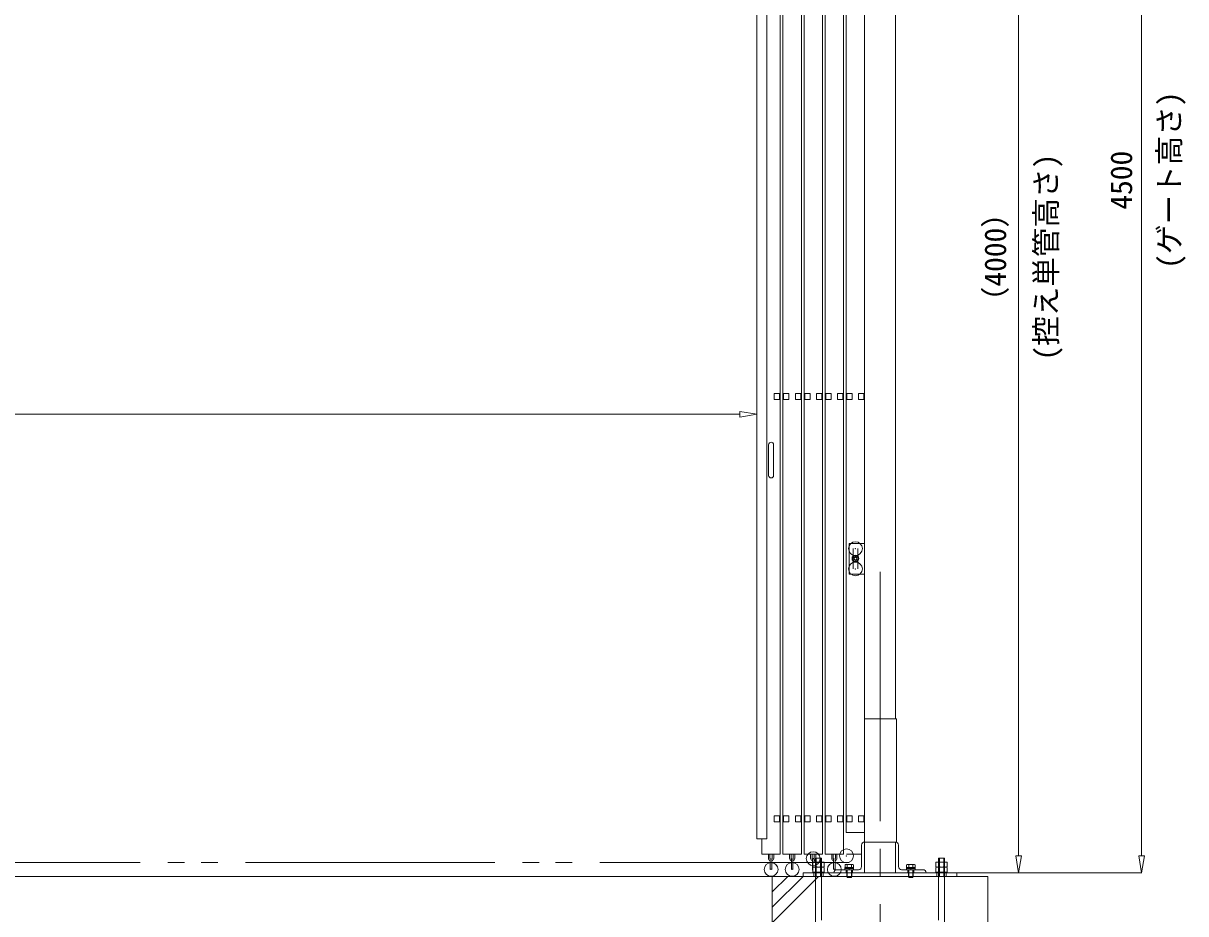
# Model space of a CAD drawing. Units: millimetres, scale not verified. Extents: x -10062 to 10062, y -16938 to 16938.
# Drawn here: x -2046 to 1731, y -13908 to -11016 of the extents above; entities that cross this region are included whole.
import ezdxf
from ezdxf.enums import TextEntityAlignment as Align

# ---------------------------------------------------------------- set-up
doc = ezdxf.new("R2010")
doc.units = ezdxf.units.MM
doc.header["$LTSCALE"] = 90
doc.header["$PDMODE"] = 32
doc.header["$PDSIZE"] = 45
for name, pattern in [('CHAIN2', [12, 9, -1, 1, -1]), ('DASHED1', [1.8, 1.2, -0.6]), ('DOUBLE_CHAIN2', [12.8, 9, -1, 0.6, -0.6, 0.6, -1])]:
    doc.linetypes.add(name, pattern=pattern)
for name, color, linetype, lineweight in [('0-4_ﾊﾝﾄﾞﾙ', 134, 'Continuous', 18), ('0-5_ﾍﾞｰｽﾗｲﾝ', 134, 'Continuous', 18), ('0-6_ﾎﾞﾙﾄ類', 134, 'Continuous', 18), ('0-8_ﾜｲﾔｰﾛｰﾌﾟ', 134, 'DOUBLE_CHAIN2', 18), ('0-9_基礎工事用PCA小', 134, 'Continuous', 18), ('0-C_寸法', 134, 'Continuous', 18), ('0-D_側固定棒', 134, 'Continuous', 18), ('1-1_中央走行棒', 134, 'Continuous', 18), ('1-2_中央走行棒右', 134, 'Continuous', 18), ('1-6_通芯', 134, 'CHAIN2', 18), ('1-A_標準柱', 134, 'Continuous', 18)]:
    doc.layers.add(name, color=color, linetype=linetype, lineweight=lineweight)
doc.styles.add('ＭＳ ゴシック', font='')
doc.styles.get('ＭＳ ゴシック').set_extended_font_data('MS Gothic')

msp = doc.modelspace()

# ---------------------------------------------------------------- linework, layer by layer
at = {"layer": '0-4_ﾊﾝﾄﾞﾙ'}
for p, q in [((375.5, -12384.94), (375.5, -12484.94)), ((391.5, -12384.94), (391.5, -12484.94))]:
    msp.add_line(p, q, dxfattribs=at)
for centre, start, end in [((383.5, -12384.94), 0, 180), ((383.5, -12484.94), 180, 0)]:
    msp.add_arc(centre, 8, start, end, dxfattribs=at)
at = {"layer": '0-5_ﾍﾞｰｽﾗｲﾝ'}
for p, q in [((987.5, -13775.5), (1587.5, -13775.5)), ((-9212.5, -13787.5), (1087.5, -13787.5))]:
    msp.add_line(p, q, dxfattribs=at)
at = {"layer": '0-6_ﾎﾞﾙﾄ類'}
for p, q in [((527.98, -13755.47), (527.98, -13740.9)), ((547.03, -13755.47), (547.03, -13740.9)), ((927.97, -13755.47), (927.97, -13740.9)), ((947.03, -13755.47), (947.03, -13740.9)), ((527.98, -13758.33), (527.98, -13772.9)), ((547.03, -13758.33), (547.03, -13772.9)), ((625.66, -13748.5), (623.84, -13749.56)), ((623.84, -13749.56), (623.84, -13758.3)), ((623.84, -13758.3), (651.17, -13758.3)), ((625.66, -13748.5), (649.33, -13748.5)), ((626.26, -13758.5), (648.75, -13758.5)), ((629.5, -13787.5), (629.5, -13765.5)), ((630.67, -13749.56), (630.67, -13758.3)), ((630.73, -13790.3), (630.73, -13765.5)), ((636.3, -13761.5), (637.38, -13765.5)), ((637.62, -13761.5), (638.69, -13765.5)), ((644.34, -13749.56), (644.34, -13758.3)), ((645.5, -13787.5), (645.5, -13765.5)), ((649.33, -13748.5), (651.17, -13749.56)), ((651.17, -13749.56), (651.17, -13758.3)), ((825.67, -13748.5), (823.83, -13749.56)), ((823.83, -13749.56), (823.83, -13758.3)), ((823.83, -13758.3), (851.17, -13758.3)), ((825.67, -13748.5), (849.34, -13748.5)), ((826.25, -13758.5), (848.75, -13758.5)), ((829.5, -13787.5), (829.5, -13765.5)), ((830.66, -13749.56), (830.66, -13758.3)), ((830.73, -13790.3), (830.73, -13765.5)), ((836.31, -13761.5), (837.38, -13765.5)), ((837.62, -13761.5), (838.69, -13765.5)), ((844.34, -13749.56), (844.34, -13758.3)), ((845.5, -13787.5), (845.5, -13765.5)), ((849.34, -13748.5), (851.17, -13749.56)), ((851.17, -13749.56), (851.17, -13758.3)), ((927.97, -13758.33), (927.97, -13772.9)), ((947.03, -13758.33), (947.03, -13772.9)), ((629.5, -13787.5), (630.73, -13790.3)), ((829.5, -13787.5), (830.73, -13790.3))]:
    msp.add_line(p, q, dxfattribs=at)
for points in [[(519.02, -13755.47), (519.02, -13740.9), (555.98, -13740.9), (555.98, -13755.47), (553.5, -13756.9), (521.5, -13756.9)], [(919.03, -13755.47), (919.03, -13740.9), (955.97, -13740.9), (955.97, -13755.47), (953.5, -13756.9), (921.5, -13756.9)], [(519.02, -13758.33), (519.02, -13772.9), (555.98, -13772.9), (555.98, -13758.33), (553.5, -13756.9), (521.5, -13756.9)], [(519.5, -13772.9), (555.5, -13772.9), (555.5, -13775.5), (519.5, -13775.5)], [(651.5, -13758.5), (651.5, -13761.5), (623.5, -13761.5), (623.5, -13758.5)], [(623.5, -13761.5), (651.5, -13761.5), (651.5, -13765.5), (623.5, -13765.5)], [(851.5, -13758.5), (851.5, -13761.5), (823.5, -13761.5), (823.5, -13758.5)], [(823.5, -13761.5), (851.5, -13761.5), (851.5, -13765.5), (823.5, -13765.5)], [(919.03, -13758.33), (919.03, -13772.9), (955.97, -13772.9), (955.97, -13758.33), (953.5, -13756.9), (921.5, -13756.9)], [(919.5, -13772.9), (955.5, -13772.9), (955.5, -13775.5), (919.5, -13775.5)]]:
    msp.add_lwpolyline(points, close=True, dxfattribs=at)
for points in [[(630.73, -13790.3), (644.27, -13790.3), (644.27, -13765.5)], [(830.73, -13790.3), (844.27, -13790.3), (844.27, -13765.5)], [(629.5, -13787.5), (645.5, -13787.5), (644.27, -13790.3)], [(829.5, -13787.5), (845.5, -13787.5), (844.27, -13790.3)]]:
    msp.add_lwpolyline(points, dxfattribs=at)
for centre, radius, start, end in [((523.5, -13747.72), 8.96, 240.0064, 300.0064), ((523.5, -13766.08), 8.96, 60.0064, 120.0064), ((537.5, -13789.35), 32.45, 72.93497, 107.07105), ((537.5, -13724.45), 32.45, 252.93497, 287.07105), ((551.5, -13747.73), 8.95, 239.98131, 300.0315), ((551.5, -13766.07), 8.95, 59.98131, 120.0315), ((627.25, -13754.55), 6.05, 55.616, 124.384), ((626.26, -13758.3), 0.198, 180, 270), ((637.5, -13771.12), 22.62, 72.412, 107.588), ((647.75, -13754.55), 6.05, 55.616, 124.384), ((648.75, -13758.3), 0.198, 270, 0), ((827.25, -13754.55), 6.05, 55.616, 124.384), ((826.25, -13758.3), 0.198, 180, 270), ((837.5, -13771.12), 22.62, 72.412, 107.588), ((847.75, -13754.55), 6.05, 55.616, 124.384), ((848.75, -13758.3), 0.198, 270, 0), ((923.5, -13747.72), 8.96, 240.0064, 300.0064), ((923.5, -13766.08), 8.96, 60.0064, 120.0064), ((937.5, -13789.35), 32.45, 72.93497, 107.07105), ((937.5, -13724.45), 32.45, 252.93497, 287.07105), ((951.5, -13747.73), 8.95, 239.98131, 300.0315), ((951.5, -13766.07), 8.95, 59.98131, 120.0315)]:
    msp.add_arc(centre, radius, start, end, dxfattribs=at)
at = {"layer": '0-8_ﾜｲﾔｰﾛｰﾌﾟ'}
msp.add_line((637.5, -13742.5), (-7362.5, -13742.5), dxfattribs=at)
at = {"layer": '0-9_基礎工事用PCA小', "linetype": 'DASHED1'}
for p, q in [((522.81, -13775.5), (522.81, -13787.5)), ((552.5, -13775.5), (552.5, -13787.5)), ((629.5, -13775.5), (629.5, -13787.5)), ((645.5, -13775.5), (645.5, -13787.5)), ((829.5, -13775.5), (829.5, -13787.5)), ((845.5, -13775.5), (845.5, -13787.5)), ((922.5, -13775.5), (922.5, -13787.5)), ((952.5, -13775.5), (952.5, -13787.5))]:
    msp.add_line(p, q, dxfattribs=at)
at = {"layer": '0-9_基礎工事用PCA小'}
for p, q in [((387.5, -13937.5), (537.5, -13787.5)), ((387.5, -13887.5), (487.5, -13787.5)), ((387.5, -13837.5), (437.5, -13787.5)), ((527.98, -13787.5), (547.03, -13787.5)), ((947.03, -13787.5), (927.97, -13787.5))]:
    msp.add_line(p, q, dxfattribs=at)
for points in [[(527.98, -14304.45), (527.98, -13727.5), (547.03, -13727.5), (547.03, -13929.5)], [(527.98, -13790), (530.48, -13787.5), (530.48, -13727.5), (544.53, -13727.5), (544.53, -13787.5), (547.03, -13790)], [(947.03, -14304.45), (947.03, -13727.5), (927.97, -13727.5), (927.97, -13929.5)], [(947.03, -13790), (944.52, -13787.5), (944.52, -13727.5), (930.47, -13727.5), (930.47, -13787.5), (927.97, -13790)]]:
    msp.add_lwpolyline(points, dxfattribs=at)
for points in [[(487.5, -13787.5), (987.5, -13787.5), (987.5, -13775.5), (487.5, -13775.5)], [(387.5, -14687.5), (1087.5, -14687.5), (1087.5, -13787.5), (387.5, -13787.5)]]:
    msp.add_lwpolyline(points, close=True, dxfattribs=at)
at = {"layer": '0-C_寸法'}
for p, q in [((1587.5, -9330.5), (1587.5, -13720.5)), ((1187.5, -9830.5), (1187.5, -13720.5)), ((337.5, -11845.3), (337.5, -12286.9)), ((-6967.5, -12285.9), (282.5, -12285.9)), ((282.5, -12276.73), (337.5, -12285.9)), ((282.5, -12276.73), (282.5, -12295.07)), ((337.5, -12285.9), (282.5, -12295.07)), ((1178.33, -13720.5), (1187.5, -13775.5)), ((1178.33, -13720.5), (1196.67, -13720.5)), ((1187.5, -13775.5), (1196.67, -13720.5)), ((1578.33, -13720.5), (1587.5, -13775.5)), ((1578.33, -13720.5), (1596.66, -13720.5)), ((1587.5, -13775.5), (1596.66, -13720.5)), ((788.5, -13775.5), (1588.5, -13775.5)), ((876.96, -13775.5), (1188.5, -13775.5))]:
    msp.add_line(p, q, dxfattribs=at)
at = {"layer": '0-D_側固定棒'}
for points in [[(627.5, -13589.94), (627.5, -9974.94), (687.5, -9974.94), (687.5, -13644.94), (627.5, -13644.94)], [(647.15, -12238.44), (629.85, -12238.44), (629.85, -12218.44), (647.15, -12218.44)], [(685.15, -12238.44), (667.85, -12238.44), (667.85, -12218.44), (685.15, -12218.44)], [(662.41, -12746.44), (667.31, -12754.94), (662.41, -12763.44), (652.59, -12763.44), (647.69, -12754.94), (652.59, -12746.44)], [(647.15, -13609.94), (629.85, -13609.94), (629.85, -13589.94), (647.15, -13589.94)], [(685.15, -13609.94), (667.85, -13609.94), (667.85, -13589.94), (685.15, -13589.94)]]:
    msp.add_lwpolyline(points, close=True, dxfattribs=at)
for radius in [11, 8.5, 4.76, 4.22]:
    msp.add_circle((657.5, -12754.94), radius, dxfattribs=at)
for start, end in [(132.757, 167.243), (192.757, 227.243), (72.757, 107.243), (252.757, 287.243), (12.757, 47.243), (312.757, 347.243)]:
    msp.add_arc((657.5, -12754.94), 8.9, start, end, dxfattribs=at)
at = {"layer": '1-1_中央走行棒'}
for p, q in [((443.45, -13728.04), (443.45, -13714.94)), ((448.45, -13728.04), (448.45, -13714.94)), ((449.5, -13729.44), (449.5, -13764.44)), ((454.5, -13764.44), (454.5, -13729.44)), ((455.44, -13714.94), (455.44, -13728.04)), ((460.45, -13714.94), (460.45, -13728.04)), ((511.95, -13728.04), (511.95, -13714.94)), ((516.95, -13728.04), (516.95, -13714.94)), ((518, -13729.44), (518, -13764.44)), ((523, -13740.9), (523, -13729.44)), ((523.95, -13714.94), (523.95, -13728.04)), ((528.95, -13714.94), (528.95, -13727.5)), ((580.45, -13728.04), (580.45, -13714.94)), ((585.45, -13728.04), (585.45, -13714.94)), ((586.5, -13729.44), (586.5, -13764.44)), ((591.5, -13764.44), (591.5, -13729.44)), ((592.45, -13714.94), (592.45, -13728.04)), ((597.45, -13714.94), (597.45, -13728.04))]:
    msp.add_line(p, q, dxfattribs=at)
for points in [[(427, -9494.94), (422, -9494.94), (422, -13714.94), (482, -13714.94), (482, -9494.94), (477, -9494.94)], [(495.5, -9494.94), (490.5, -9494.94), (490.5, -13714.94), (550.5, -13714.94), (550.5, -9538.5)], [(559, -9547), (559, -13714.94), (619, -13714.94), (619, -9799.49)]]:
    msp.add_lwpolyline(points, dxfattribs=at)
for points in [[(424.35, -12238.44), (441.65, -12238.44), (441.65, -12218.44), (424.35, -12218.44)], [(462.35, -12238.44), (479.65, -12238.44), (479.65, -12218.44), (462.35, -12218.44)], [(492.85, -12238.44), (510.15, -12238.44), (510.15, -12218.44), (492.85, -12218.44)], [(530.85, -12238.44), (548.15, -12238.44), (548.15, -12218.44), (530.85, -12218.44)], [(561.35, -12238.44), (578.65, -12238.44), (578.65, -12218.44), (561.35, -12218.44)], [(599.35, -12238.44), (616.65, -12238.44), (616.65, -12218.44), (599.35, -12218.44)], [(424.35, -13609.94), (441.65, -13609.94), (441.65, -13589.94), (424.35, -13589.94)], [(462.35, -13609.94), (479.65, -13609.94), (479.65, -13589.94), (462.35, -13589.94)], [(492.85, -13609.94), (510.15, -13609.94), (510.15, -13589.94), (492.85, -13589.94)], [(530.85, -13609.94), (548.15, -13609.94), (548.15, -13589.94), (530.85, -13589.94)], [(561.35, -13609.94), (578.65, -13609.94), (578.65, -13589.94), (561.35, -13589.94)], [(599.35, -13609.94), (616.65, -13609.94), (616.65, -13589.94), (599.35, -13589.94)]]:
    msp.add_lwpolyline(points, close=True, dxfattribs=at)
for centre, radius, start, end in [((451.95, -13728.04), 8.5, 180, 253.25351), ((451.95, -13728.04), 3.5, 180, 225.59204), ((451.95, -13728.04), 8.5, 287.46347, 360), ((451.95, -13728.04), 3.5, 316.78662, 0), ((520.45, -13728.04), 8.5, 180, 253.25351), ((520.45, -13728.04), 3.5, 180, 225.59204), ((520.45, -13728.04), 3.5, 316.78662, 0), ((520.45, -13728.04), 8.5, 287.46347, 332.29978), ((588.95, -13728.04), 8.5, 180, 253.25351), ((588.95, -13728.04), 3.5, 180, 225.59204), ((588.95, -13728.04), 8.5, 287.46347, 360), ((588.95, -13728.04), 3.5, 316.78662, 0), ((520.5, -13764.44), 2.5, 180, 233.84299)]:
    msp.add_arc(centre, radius, start, end, dxfattribs=at)
for p in [(520.5, -13729.44), (452, -13764.44), (589, -13764.44)]:
    msp.add_point(p, dxfattribs=at)
at = {"layer": '1-2_中央走行棒右'}
for p, q in [((374.95, -13728.04), (374.95, -13714.94)), ((379.95, -13728.04), (379.95, -13714.94)), ((381, -13729.44), (381, -13764.44)), ((386, -13764.44), (386, -13729.44)), ((386.95, -13714.94), (386.95, -13728.04)), ((391.95, -13714.94), (391.95, -13728.04))]:
    msp.add_line(p, q, dxfattribs=at)
msp.add_lwpolyline([(353.5, -13664.94), (353.5, -13714.94), (413.5, -13714.94), (413.5, -9494.94), (408.5, -9494.94)], dxfattribs=at)
for points in [[(337.5, -13664.94), (369.5, -13664.94), (369.5, -10914.94), (337.5, -10914.94)], [(393.85, -12238.44), (411.15, -12238.44), (411.15, -12218.44), (393.85, -12218.44)], [(393.85, -13609.94), (411.15, -13609.94), (411.15, -13589.94), (393.85, -13589.94)]]:
    msp.add_lwpolyline(points, close=True, dxfattribs=at)
for radius, start, end in [(8.5, 180, 253.25351), (3.5, 180, 225.59204), (8.5, 287.46347, 360), (3.5, 316.78662, 0)]:
    msp.add_arc((383.45, -13728.04), radius, start, end, dxfattribs=at)
msp.add_point((383.5, -13764.44), dxfattribs=at)
at = {"layer": '1-6_通芯'}
msp.add_line((737.5, -14687.5), (737.5, -12775.5), dxfattribs=at)
at = {"layer": '1-A_標準柱'}
for p, q in [((687.5, -13275.5), (687.5, -9825.5)), ((787.5, -13275.5), (787.5, -9825.5)), ((650, -12722.5), (650, -12746.89)), ((665, -12746.89), (665, -12722.5)), ((650, -12762.99), (650, -12788.5)), ((665, -12788.5), (665, -12762.99)), ((677.5, -13685.5), (677.5, -13755.5)), ((797.5, -13685.5), (797.5, -13755.5)), ((667.5, -13765.5), (597.5, -13765.5)), ((687.5, -13775.5), (787.5, -13775.5)), ((807.5, -13765.5), (877.5, -13765.5))]:
    msp.add_line(p, q, dxfattribs=at)
at = {"layer": '1-A_標準柱', "linetype": 'DASHED1'}
for p, q in [((627.5, -13765.5), (627.5, -13775.5)), ((647.5, -13765.5), (647.5, -13775.5)), ((827.5, -13765.5), (827.5, -13775.5)), ((847.5, -13765.5), (847.5, -13775.5))]:
    msp.add_line(p, q, dxfattribs=at)
at = {"layer": '1-A_標準柱'}
for points in [[(687.5, -12705.5), (637.5, -12705.5), (637.5, -12805.5), (687.5, -12805.5)], [(790.7, -13275.5), (687.5, -13275.5), (687.5, -13675.5), (790.7, -13675.5)]]:
    msp.add_lwpolyline(points, close=True, dxfattribs=at)
for points in [[(587.5, -13775.5), (687.5, -13775.5), (687.5, -13675.5)], [(887.5, -13775.5), (787.5, -13775.5), (787.5, -13675.5)], [(628.5, -13715.5), (677.5, -13715.5), (677.5, -13725.5)]]:
    msp.add_lwpolyline(points, dxfattribs=at)
for centre, start, end in [((687.5, -13685.5), 90, 180), ((787.5, -13685.5), 0, 90), ((597.5, -13775.5), 90, 180), ((667.5, -13755.5), 270, 360), ((807.5, -13755.5), 180, 270), ((877.5, -13775.5), 0, 90)]:
    msp.add_arc(centre, 10, start, end, dxfattribs=at)
for p in [(657.5, -12722.5), (657.5, -12788.5), (628.5, -13720.5)]:
    msp.add_point(p, dxfattribs=at)

# ---------------------------------------------------------------- texts
at = {"layer": '0-C_寸法', "style": 'ＭＳ ゴシック'}
for s, p in [('(ゲート高さ)', (1733.1, -11813.5)), ('4500', (1577.6, -11621.5)), ('(控え単管高さ)', (1333.1, -12111.5)), ('（4000）', (1168.23, -11967.5))]:
    msp.add_text(s, height=70.38, rotation=90, dxfattribs=at).set_placement(p, align=Align.BOTTOM_LEFT)

doc.saveas('drawing.dxf')
